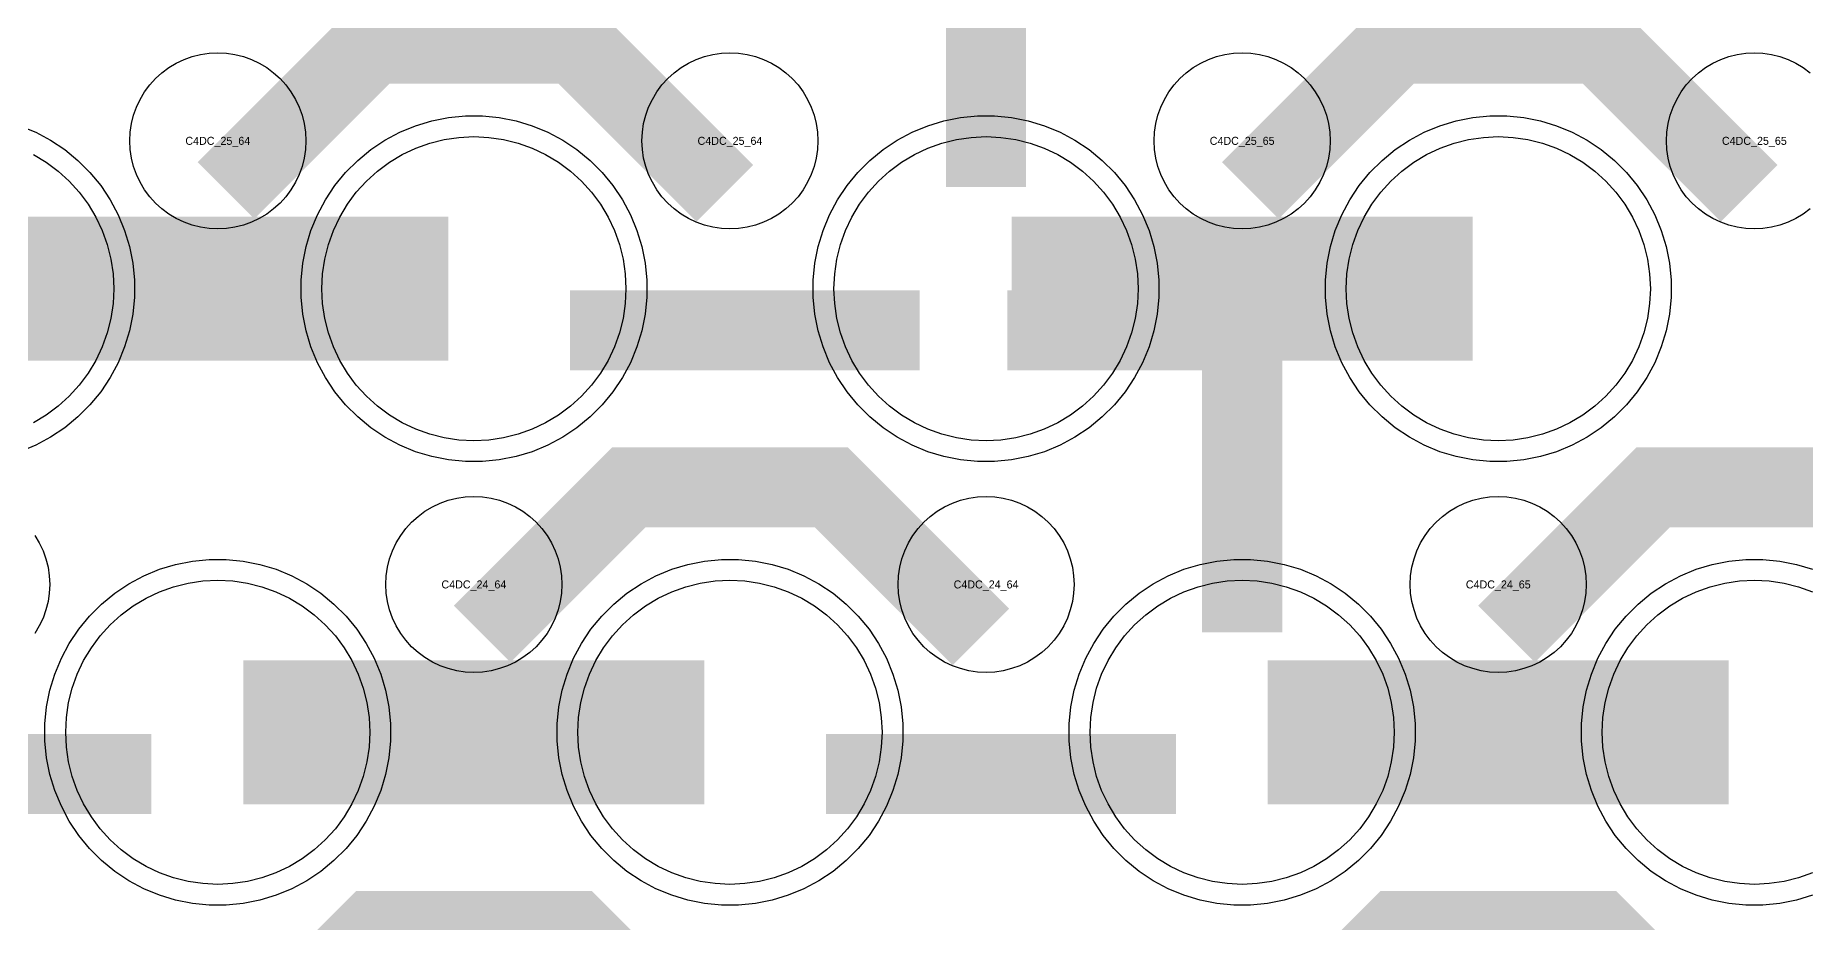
# Model space of a CAD drawing. Extents: x -11880 to 11880, y -14992 to 14992.
# Drawn here: x 8423 to 8976, y -11573 to -11296 of the extents above; entities that cross this region are included whole.
import ezdxf
from ezdxf.enums import TextEntityAlignment as Align

# ---------------------------------------------------------------- set-up
doc = ezdxf.new("R2010")
doc.units = 0
doc.header["$MEASUREMENT"] = 0
for name, color, linetype in [('GDS_775_DT_237', 138, 'CONTINUOUS'), ('RDL1_FS', 34, 'CONTINUOUS'), ('RDL_BS', 160, 'CONTINUOUS')]:
    doc.layers.add(name, color=color, linetype=linetype)

msp = doc.modelspace()

# ---------------------------------------------------------------- linework, layer by layer
at = {"layer": 'RDL1_FS', "color": 241, "true_color": 0xf7abae}
for points in [[(8560, -11422.969), (8555.343, -11422.74), (8550.732, -11422.056), (8546.209, -11420.924), (8541.819, -11419.352), (8537.605, -11417.36), (8533.605, -11414.962), (8529.86, -11412.184), (8526.406, -11409.054), (8523.276, -11405.6), (8520.498, -11401.855), (8518.1, -11397.855), (8516.108, -11393.641), (8514.536, -11389.251), (8513.404, -11384.728), (8512.72, -11380.117), (8512.491, -11375.46), (8512.72, -11370.803), (8513.404, -11366.192), (8514.536, -11361.669), (8516.108, -11357.279), (8518.1, -11353.065), (8520.498, -11349.065), (8523.276, -11345.32), (8526.406, -11341.866), (8529.86, -11338.736), (8533.605, -11335.958), (8537.605, -11333.56), (8541.819, -11331.568), (8546.209, -11329.996), (8550.732, -11328.864), (8555.343, -11328.18), (8560, -11327.951), (8564.657, -11328.18), (8569.268, -11328.864), (8573.791, -11329.996), (8578.181, -11331.568), (8582.395, -11333.56), (8586.395, -11335.958), (8590.14, -11338.736), (8593.594, -11341.866), (8596.724, -11345.32), (8599.502, -11349.065), (8601.9, -11353.065), (8603.892, -11357.279), (8605.464, -11361.669), (8606.596, -11366.192), (8607.28, -11370.803), (8607.509, -11375.46), (8607.28, -11380.117), (8606.596, -11384.728), (8605.464, -11389.251), (8603.892, -11393.641), (8601.9, -11397.855), (8599.502, -11401.855), (8596.724, -11405.6), (8593.594, -11409.054), (8590.14, -11412.184), (8586.395, -11414.962), (8582.395, -11417.36), (8578.181, -11419.352), (8573.791, -11420.924), (8569.268, -11422.056), (8564.657, -11422.74)], [(8720, -11422.969), (8715.343, -11422.74), (8710.732, -11422.056), (8706.209, -11420.924), (8701.819, -11419.352), (8697.605, -11417.36), (8693.605, -11414.962), (8689.86, -11412.184), (8686.406, -11409.054), (8683.276, -11405.6), (8680.498, -11401.855), (8678.1, -11397.855), (8676.108, -11393.641), (8674.536, -11389.251), (8673.404, -11384.728), (8672.72, -11380.117), (8672.491, -11375.46), (8672.72, -11370.803), (8673.404, -11366.192), (8674.536, -11361.669), (8676.108, -11357.279), (8678.1, -11353.065), (8680.498, -11349.065), (8683.276, -11345.32), (8686.406, -11341.866), (8689.86, -11338.736), (8693.605, -11335.958), (8697.605, -11333.56), (8701.819, -11331.568), (8706.209, -11329.996), (8710.732, -11328.864), (8715.343, -11328.18), (8720, -11327.951), (8724.657, -11328.18), (8729.268, -11328.864), (8733.791, -11329.996), (8738.181, -11331.568), (8742.395, -11333.56), (8746.395, -11335.958), (8750.14, -11338.736), (8753.594, -11341.866), (8756.724, -11345.32), (8759.502, -11349.065), (8761.9, -11353.065), (8763.892, -11357.279), (8765.464, -11361.669), (8766.596, -11366.192), (8767.28, -11370.803), (8767.509, -11375.46), (8767.28, -11380.117), (8766.596, -11384.728), (8765.464, -11389.251), (8763.892, -11393.641), (8761.9, -11397.855), (8759.502, -11401.855), (8756.724, -11405.6), (8753.594, -11409.054), (8750.14, -11412.184), (8746.395, -11414.962), (8742.395, -11417.36), (8738.181, -11419.352), (8733.791, -11420.924), (8729.268, -11422.056), (8724.657, -11422.74)], [(8880, -11422.969), (8875.343, -11422.74), (8870.732, -11422.056), (8866.209, -11420.924), (8861.819, -11419.352), (8857.605, -11417.36), (8853.605, -11414.962), (8849.86, -11412.184), (8846.406, -11409.054), (8843.276, -11405.6), (8840.498, -11401.855), (8838.1, -11397.855), (8836.108, -11393.641), (8834.536, -11389.251), (8833.404, -11384.728), (8832.72, -11380.117), (8832.491, -11375.46), (8832.72, -11370.803), (8833.404, -11366.192), (8834.536, -11361.669), (8836.108, -11357.279), (8838.1, -11353.065), (8840.498, -11349.065), (8843.276, -11345.32), (8846.406, -11341.866), (8849.86, -11338.736), (8853.605, -11335.958), (8857.605, -11333.56), (8861.819, -11331.568), (8866.209, -11329.996), (8870.732, -11328.864), (8875.343, -11328.18), (8880, -11327.951), (8884.657, -11328.18), (8889.268, -11328.864), (8893.791, -11329.996), (8898.181, -11331.568), (8902.395, -11333.56), (8906.395, -11335.958), (8910.14, -11338.736), (8913.594, -11341.866), (8916.724, -11345.32), (8919.502, -11349.065), (8921.9, -11353.065), (8923.892, -11357.279), (8925.464, -11361.669), (8926.596, -11366.192), (8927.28, -11370.803), (8927.509, -11375.46), (8927.28, -11380.117), (8926.596, -11384.728), (8925.464, -11389.251), (8923.892, -11393.641), (8921.9, -11397.855), (8919.502, -11401.855), (8916.724, -11405.6), (8913.594, -11409.054), (8910.14, -11412.184), (8906.395, -11414.962), (8902.395, -11417.36), (8898.181, -11419.352), (8893.791, -11420.924), (8889.268, -11422.056), (8884.657, -11422.74)], [(8480, -11561.534), (8475.343, -11561.305), (8470.732, -11560.621), (8466.209, -11559.489), (8461.819, -11557.917), (8457.605, -11555.925), (8453.605, -11553.527), (8449.86, -11550.749), (8446.406, -11547.619), (8443.276, -11544.165), (8440.498, -11540.42), (8438.1, -11536.42), (8436.108, -11532.206), (8434.536, -11527.816), (8433.404, -11523.293), (8432.72, -11518.682), (8432.491, -11514.025), (8432.72, -11509.368), (8433.404, -11504.757), (8434.536, -11500.234), (8436.108, -11495.844), (8438.1, -11491.63), (8440.498, -11487.63), (8443.276, -11483.885), (8446.406, -11480.431), (8449.86, -11477.301), (8453.605, -11474.523), (8457.605, -11472.125), (8461.819, -11470.133), (8466.209, -11468.561), (8470.732, -11467.429), (8475.343, -11466.745), (8480, -11466.516), (8484.657, -11466.745), (8489.268, -11467.429), (8493.791, -11468.561), (8498.181, -11470.133), (8502.395, -11472.125), (8506.395, -11474.523), (8510.14, -11477.301), (8513.594, -11480.431), (8516.724, -11483.885), (8519.502, -11487.63), (8521.9, -11491.63), (8523.892, -11495.844), (8525.464, -11500.234), (8526.596, -11504.757), (8527.28, -11509.368), (8527.509, -11514.025), (8527.28, -11518.682), (8526.596, -11523.293), (8525.464, -11527.816), (8523.892, -11532.206), (8521.9, -11536.42), (8519.502, -11540.42), (8516.724, -11544.165), (8513.594, -11547.619), (8510.14, -11550.749), (8506.395, -11553.527), (8502.395, -11555.925), (8498.181, -11557.917), (8493.791, -11559.489), (8489.268, -11560.621), (8484.657, -11561.305)], [(8640, -11561.534), (8635.343, -11561.305), (8630.732, -11560.621), (8626.209, -11559.489), (8621.819, -11557.917), (8617.605, -11555.925), (8613.605, -11553.527), (8609.86, -11550.749), (8606.406, -11547.619), (8603.276, -11544.165), (8600.498, -11540.42), (8598.1, -11536.42), (8596.108, -11532.206), (8594.536, -11527.816), (8593.404, -11523.293), (8592.72, -11518.682), (8592.491, -11514.025), (8592.72, -11509.368), (8593.404, -11504.757), (8594.536, -11500.234), (8596.108, -11495.844), (8598.1, -11491.63), (8600.498, -11487.63), (8603.276, -11483.885), (8606.406, -11480.431), (8609.86, -11477.301), (8613.605, -11474.523), (8617.605, -11472.125), (8621.819, -11470.133), (8626.209, -11468.561), (8630.732, -11467.429), (8635.343, -11466.745), (8640, -11466.516), (8644.657, -11466.745), (8649.268, -11467.429), (8653.791, -11468.561), (8658.181, -11470.133), (8662.395, -11472.125), (8666.395, -11474.523), (8670.14, -11477.301), (8673.594, -11480.431), (8676.724, -11483.885), (8679.502, -11487.63), (8681.9, -11491.63), (8683.892, -11495.844), (8685.464, -11500.234), (8686.596, -11504.757), (8687.28, -11509.368), (8687.509, -11514.025), (8687.28, -11518.682), (8686.596, -11523.293), (8685.464, -11527.816), (8683.892, -11532.206), (8681.9, -11536.42), (8679.502, -11540.42), (8676.724, -11544.165), (8673.594, -11547.619), (8670.14, -11550.749), (8666.395, -11553.527), (8662.395, -11555.925), (8658.181, -11557.917), (8653.791, -11559.489), (8649.268, -11560.621), (8644.657, -11561.305)], [(8800, -11561.534), (8795.343, -11561.305), (8790.732, -11560.621), (8786.209, -11559.489), (8781.819, -11557.917), (8777.605, -11555.925), (8773.605, -11553.527), (8769.86, -11550.749), (8766.406, -11547.619), (8763.276, -11544.165), (8760.498, -11540.42), (8758.1, -11536.42), (8756.108, -11532.206), (8754.536, -11527.816), (8753.404, -11523.293), (8752.72, -11518.682), (8752.491, -11514.025), (8752.72, -11509.368), (8753.404, -11504.757), (8754.536, -11500.234), (8756.108, -11495.844), (8758.1, -11491.63), (8760.498, -11487.63), (8763.276, -11483.885), (8766.406, -11480.431), (8769.86, -11477.301), (8773.605, -11474.523), (8777.605, -11472.125), (8781.819, -11470.133), (8786.209, -11468.561), (8790.732, -11467.429), (8795.343, -11466.745), (8800, -11466.516), (8804.657, -11466.745), (8809.268, -11467.429), (8813.791, -11468.561), (8818.181, -11470.133), (8822.395, -11472.125), (8826.395, -11474.523), (8830.14, -11477.301), (8833.594, -11480.431), (8836.724, -11483.885), (8839.502, -11487.63), (8841.9, -11491.63), (8843.892, -11495.844), (8845.464, -11500.234), (8846.596, -11504.757), (8847.28, -11509.368), (8847.509, -11514.025), (8847.28, -11518.682), (8846.596, -11523.293), (8845.464, -11527.816), (8843.892, -11532.206), (8841.9, -11536.42), (8839.502, -11540.42), (8836.724, -11544.165), (8833.594, -11547.619), (8830.14, -11550.749), (8826.395, -11553.527), (8822.395, -11555.925), (8818.181, -11557.917), (8813.791, -11559.489), (8809.268, -11560.621), (8804.657, -11561.305)]]:
    msp.add_lwpolyline(points, close=True, dxfattribs=at)
for points in [[(8422.395, -11333.56), (8426.395, -11335.958), (8430.14, -11338.736), (8433.594, -11341.866), (8436.724, -11345.32), (8439.502, -11349.065), (8441.9, -11353.065), (8443.892, -11357.279), (8445.464, -11361.669), (8446.596, -11366.192), (8447.28, -11370.803), (8447.509, -11375.46), (8447.28, -11380.117), (8446.596, -11384.728), (8445.464, -11389.251), (8443.892, -11393.641), (8441.9, -11397.855), (8439.502, -11401.855), (8436.724, -11405.6), (8433.594, -11409.054), (8430.14, -11412.184), (8426.395, -11414.962), (8422.395, -11417.36)], [(8978.181, -11557.917), (8973.791, -11559.489), (8969.268, -11560.621), (8964.657, -11561.305), (8960, -11561.534), (8955.343, -11561.305), (8950.732, -11560.621), (8946.209, -11559.489), (8941.819, -11557.917), (8937.605, -11555.925), (8933.605, -11553.527), (8929.86, -11550.749), (8926.406, -11547.619), (8923.276, -11544.165), (8920.498, -11540.42), (8918.1, -11536.42), (8916.108, -11532.206), (8914.536, -11527.816), (8913.404, -11523.293), (8912.72, -11518.682), (8912.491, -11514.025), (8912.72, -11509.368), (8913.404, -11504.757), (8914.536, -11500.234), (8916.108, -11495.844), (8918.1, -11491.63), (8920.498, -11487.63), (8923.276, -11483.885), (8926.406, -11480.431), (8929.86, -11477.301), (8933.605, -11474.523), (8937.605, -11472.125), (8941.819, -11470.133), (8946.209, -11468.561), (8950.732, -11467.429), (8955.343, -11466.745), (8960, -11466.516), (8964.657, -11466.745), (8969.268, -11467.429), (8973.791, -11468.561), (8978.181, -11470.133)]]:
    msp.add_lwpolyline(points, dxfattribs=at)
for points in [[(8408.002, -11375.46, 45, 45, 0), (8480.002, -11375.46, 45, 45, 0)], [(8480.002, -11375.46, 45, 45, 0), (8552.002, -11375.46, 45, 45, 0)], [(8728.002, -11375.46, 45, 45, 0), (8800.002, -11375.46, 45, 45, 0)], [(8800.002, -11375.46, 45, 45, 0), (8872.002, -11375.46, 45, 45, 0)], [(8488.002, -11514.025, 45, 45, 0), (8560.002, -11514.025, 45, 45, 0)], [(8560.002, -11514.025, 45, 45, 0), (8632.002, -11514.025, 45, 45, 0)], [(8808.002, -11514.025, 45, 45, 0), (8880.002, -11514.025, 45, 45, 0)], [(8880.002, -11514.025, 45, 45, 0), (8952.002, -11514.025, 45, 45, 0)]]:
    msp.add_lwpolyline(points, format="xyseb", dxfattribs=at)
at = {"layer": 'RDL_BS', "color": 241, "true_color": 0xf7abae}
for points in [[(8720, -11343.677, 25, 25, 0), (8720, -11236.9, 25, 25, 0)], [(8800, -11482.75, 25, 25, 0), (8800, -11375.973, 25, 25, 0)], [(8590.016, -11388.473, 25, 25, 0), (8699.281, -11388.473, 25, 25, 0)], [(8812.5, -11388.473, 25, 25, 0), (8726.667, -11388.473, 25, 25, 0)], [(8772.944, -11388.473, 25, 25, 0), (8731.74, -11388.473, 25, 25, 0)], [(8800, -11406.442, 25, 25, 0), (8800, -11452.062, 25, 25, 0)], [(8350.016, -11527.038, 25, 25, 0), (8459.281, -11527.038, 25, 25, 0)], [(8670.016, -11527.038, 25, 25, 0), (8779.281, -11527.038, 25, 25, 0)]]:
    msp.add_lwpolyline(points, format="xyseb", dxfattribs=at)
at = {"layer": 'RDL_BS'}
for points in [[(8720, -11267.369, 25, 25, 0), (8720, -11312.989, 25, 25, 0)], [(8482.562, -11344.774, 25, 25, 0), (8528.377, -11298.959, 25, 25, 0), (8561.93, -11298.959, 25, 25, 0)], [(8638.401, -11345.673, 25, 25, 0), (8591.687, -11298.959, 25, 25, 0), (8561.929, -11298.959, 25, 25, 0)], [(8802.562, -11344.774, 25, 25, 0), (8848.377, -11298.959, 25, 25, 0), (8881.93, -11298.959, 25, 25, 0)], [(8958.401, -11345.673, 25, 25, 0), (8911.687, -11298.959, 25, 25, 0), (8881.929, -11298.959, 25, 25, 0)], [(8562.562, -11483.339, 25, 25, 0), (8608.377, -11437.524, 25, 25, 0), (8641.93, -11437.524, 25, 25, 0)], [(8718.401, -11484.238, 25, 25, 0), (8671.687, -11437.524, 25, 25, 0), (8641.929, -11437.524, 25, 25, 0)], [(8882.562, -11483.339, 25, 25, 0), (8928.377, -11437.524, 25, 25, 0), (8961.93, -11437.524, 25, 25, 0)], [(9038.401, -11484.238, 25, 25, 0), (8991.687, -11437.524, 25, 25, 0), (8961.929, -11437.524, 25, 25, 0)], [(8482.562, -11621.904, 25, 25, 0), (8528.377, -11576.089, 25, 25, 0), (8561.93, -11576.089, 25, 25, 0)], [(8638.401, -11622.803, 25, 25, 0), (8591.687, -11576.089, 25, 25, 0), (8561.929, -11576.089, 25, 25, 0)], [(8802.562, -11621.904, 25, 25, 0), (8848.377, -11576.089, 25, 25, 0), (8881.93, -11576.089, 25, 25, 0)], [(8958.401, -11622.803, 25, 25, 0), (8911.687, -11576.089, 25, 25, 0), (8881.929, -11576.089, 25, 25, 0)]]:
    msp.add_lwpolyline(points, format="xyseb", dxfattribs=at)
for points in [[(8480, -11356.766), (8477.307, -11356.634), (8474.635, -11356.238), (8472.016, -11355.581), (8469.481, -11354.674), (8467.044, -11353.522), (8464.72, -11352.129), (8462.557, -11350.526), (8460.558, -11348.714), (8458.746, -11346.715), (8457.143, -11344.552), (8455.75, -11342.228), (8454.598, -11339.791), (8453.691, -11337.256), (8453.034, -11334.637), (8452.638, -11331.965), (8452.506, -11329.272), (8452.638, -11326.579), (8453.034, -11323.907), (8453.691, -11321.288), (8454.598, -11318.753), (8455.75, -11316.316), (8457.143, -11313.992), (8458.746, -11311.829), (8460.558, -11309.83), (8462.557, -11308.018), (8464.72, -11306.415), (8467.044, -11305.022), (8469.481, -11303.87), (8472.016, -11302.963), (8474.635, -11302.306), (8477.307, -11301.91), (8480, -11301.778), (8482.693, -11301.91), (8485.365, -11302.306), (8487.984, -11302.963), (8490.519, -11303.87), (8492.956, -11305.022), (8495.28, -11306.415), (8497.443, -11308.018), (8499.442, -11309.83), (8501.254, -11311.829), (8502.857, -11313.992), (8504.25, -11316.316), (8505.402, -11318.753), (8506.309, -11321.288), (8506.966, -11323.907), (8507.362, -11326.579), (8507.494, -11329.272), (8507.362, -11331.965), (8506.966, -11334.637), (8506.309, -11337.256), (8505.402, -11339.791), (8504.25, -11342.228), (8502.857, -11344.552), (8501.254, -11346.715), (8499.442, -11348.714), (8497.443, -11350.526), (8495.28, -11352.129), (8492.956, -11353.522), (8490.519, -11354.674), (8487.984, -11355.581), (8485.365, -11356.238), (8482.693, -11356.634)], [(8640, -11356.766), (8637.307, -11356.634), (8634.635, -11356.238), (8632.016, -11355.581), (8629.481, -11354.674), (8627.044, -11353.522), (8624.72, -11352.129), (8622.557, -11350.526), (8620.558, -11348.714), (8618.746, -11346.715), (8617.143, -11344.552), (8615.75, -11342.228), (8614.598, -11339.791), (8613.691, -11337.256), (8613.034, -11334.637), (8612.638, -11331.965), (8612.506, -11329.272), (8612.638, -11326.579), (8613.034, -11323.907), (8613.691, -11321.288), (8614.598, -11318.753), (8615.75, -11316.316), (8617.143, -11313.992), (8618.746, -11311.829), (8620.558, -11309.83), (8622.557, -11308.018), (8624.72, -11306.415), (8627.044, -11305.022), (8629.481, -11303.87), (8632.016, -11302.963), (8634.635, -11302.306), (8637.307, -11301.91), (8640, -11301.778), (8642.693, -11301.91), (8645.365, -11302.306), (8647.984, -11302.963), (8650.519, -11303.87), (8652.956, -11305.022), (8655.28, -11306.415), (8657.443, -11308.018), (8659.442, -11309.83), (8661.254, -11311.829), (8662.857, -11313.992), (8664.25, -11316.316), (8665.402, -11318.753), (8666.309, -11321.288), (8666.966, -11323.907), (8667.362, -11326.579), (8667.494, -11329.272), (8667.362, -11331.965), (8666.966, -11334.637), (8666.309, -11337.256), (8665.402, -11339.791), (8664.25, -11342.228), (8662.857, -11344.552), (8661.254, -11346.715), (8659.442, -11348.714), (8657.443, -11350.526), (8655.28, -11352.129), (8652.956, -11353.522), (8650.519, -11354.674), (8647.984, -11355.581), (8645.365, -11356.238), (8642.693, -11356.634)], [(8800, -11356.766), (8797.307, -11356.634), (8794.635, -11356.238), (8792.016, -11355.581), (8789.481, -11354.674), (8787.044, -11353.522), (8784.72, -11352.129), (8782.557, -11350.526), (8780.558, -11348.714), (8778.746, -11346.715), (8777.143, -11344.552), (8775.75, -11342.228), (8774.598, -11339.791), (8773.691, -11337.256), (8773.034, -11334.637), (8772.638, -11331.965), (8772.506, -11329.272), (8772.638, -11326.579), (8773.034, -11323.907), (8773.691, -11321.288), (8774.598, -11318.753), (8775.75, -11316.316), (8777.143, -11313.992), (8778.746, -11311.829), (8780.558, -11309.83), (8782.557, -11308.018), (8784.72, -11306.415), (8787.044, -11305.022), (8789.481, -11303.87), (8792.016, -11302.963), (8794.635, -11302.306), (8797.307, -11301.91), (8800, -11301.778), (8802.693, -11301.91), (8805.365, -11302.306), (8807.984, -11302.963), (8810.519, -11303.87), (8812.956, -11305.022), (8815.28, -11306.415), (8817.443, -11308.018), (8819.442, -11309.83), (8821.254, -11311.829), (8822.857, -11313.992), (8824.25, -11316.316), (8825.402, -11318.753), (8826.309, -11321.288), (8826.966, -11323.907), (8827.362, -11326.579), (8827.494, -11329.272), (8827.362, -11331.965), (8826.966, -11334.637), (8826.309, -11337.256), (8825.402, -11339.791), (8824.25, -11342.228), (8822.857, -11344.552), (8821.254, -11346.715), (8819.442, -11348.714), (8817.443, -11350.526), (8815.28, -11352.129), (8812.956, -11353.522), (8810.519, -11354.674), (8807.984, -11355.581), (8805.365, -11356.238), (8802.693, -11356.634)], [(8560, -11495.331), (8557.307, -11495.199), (8554.635, -11494.803), (8552.016, -11494.146), (8549.481, -11493.239), (8547.044, -11492.087), (8544.72, -11490.694), (8542.557, -11489.091), (8540.558, -11487.279), (8538.746, -11485.28), (8537.143, -11483.117), (8535.75, -11480.793), (8534.598, -11478.356), (8533.691, -11475.821), (8533.034, -11473.202), (8532.638, -11470.53), (8532.506, -11467.837), (8532.638, -11465.144), (8533.034, -11462.472), (8533.691, -11459.853), (8534.598, -11457.318), (8535.75, -11454.881), (8537.143, -11452.557), (8538.746, -11450.394), (8540.558, -11448.395), (8542.557, -11446.583), (8544.72, -11444.98), (8547.044, -11443.587), (8549.481, -11442.435), (8552.016, -11441.528), (8554.635, -11440.871), (8557.307, -11440.475), (8560, -11440.343), (8562.693, -11440.475), (8565.365, -11440.871), (8567.984, -11441.528), (8570.519, -11442.435), (8572.956, -11443.587), (8575.28, -11444.98), (8577.443, -11446.583), (8579.442, -11448.395), (8581.254, -11450.394), (8582.857, -11452.557), (8584.25, -11454.881), (8585.402, -11457.318), (8586.309, -11459.853), (8586.966, -11462.472), (8587.362, -11465.144), (8587.494, -11467.837), (8587.362, -11470.53), (8586.966, -11473.202), (8586.309, -11475.821), (8585.402, -11478.356), (8584.25, -11480.793), (8582.857, -11483.117), (8581.254, -11485.28), (8579.442, -11487.279), (8577.443, -11489.091), (8575.28, -11490.694), (8572.956, -11492.087), (8570.519, -11493.239), (8567.984, -11494.146), (8565.365, -11494.803), (8562.693, -11495.199)], [(8720, -11495.331), (8717.307, -11495.199), (8714.635, -11494.803), (8712.016, -11494.146), (8709.481, -11493.239), (8707.044, -11492.087), (8704.72, -11490.694), (8702.557, -11489.091), (8700.558, -11487.279), (8698.746, -11485.28), (8697.143, -11483.117), (8695.75, -11480.793), (8694.598, -11478.356), (8693.691, -11475.821), (8693.034, -11473.202), (8692.638, -11470.53), (8692.506, -11467.837), (8692.638, -11465.144), (8693.034, -11462.472), (8693.691, -11459.853), (8694.598, -11457.318), (8695.75, -11454.881), (8697.143, -11452.557), (8698.746, -11450.394), (8700.558, -11448.395), (8702.557, -11446.583), (8704.72, -11444.98), (8707.044, -11443.587), (8709.481, -11442.435), (8712.016, -11441.528), (8714.635, -11440.871), (8717.307, -11440.475), (8720, -11440.343), (8722.693, -11440.475), (8725.365, -11440.871), (8727.984, -11441.528), (8730.519, -11442.435), (8732.956, -11443.587), (8735.28, -11444.98), (8737.443, -11446.583), (8739.442, -11448.395), (8741.254, -11450.394), (8742.857, -11452.557), (8744.25, -11454.881), (8745.402, -11457.318), (8746.309, -11459.853), (8746.966, -11462.472), (8747.362, -11465.144), (8747.494, -11467.837), (8747.362, -11470.53), (8746.966, -11473.202), (8746.309, -11475.821), (8745.402, -11478.356), (8744.25, -11480.793), (8742.857, -11483.117), (8741.254, -11485.28), (8739.442, -11487.279), (8737.443, -11489.091), (8735.28, -11490.694), (8732.956, -11492.087), (8730.519, -11493.239), (8727.984, -11494.146), (8725.365, -11494.803), (8722.693, -11495.199)], [(8880, -11495.331), (8877.307, -11495.199), (8874.635, -11494.803), (8872.016, -11494.146), (8869.481, -11493.239), (8867.044, -11492.087), (8864.72, -11490.694), (8862.557, -11489.091), (8860.558, -11487.279), (8858.746, -11485.28), (8857.143, -11483.117), (8855.75, -11480.793), (8854.598, -11478.356), (8853.691, -11475.821), (8853.034, -11473.202), (8852.638, -11470.53), (8852.506, -11467.837), (8852.638, -11465.144), (8853.034, -11462.472), (8853.691, -11459.853), (8854.598, -11457.318), (8855.75, -11454.881), (8857.143, -11452.557), (8858.746, -11450.394), (8860.558, -11448.395), (8862.557, -11446.583), (8864.72, -11444.98), (8867.044, -11443.587), (8869.481, -11442.435), (8872.016, -11441.528), (8874.635, -11440.871), (8877.307, -11440.475), (8880, -11440.343), (8882.693, -11440.475), (8885.365, -11440.871), (8887.984, -11441.528), (8890.519, -11442.435), (8892.956, -11443.587), (8895.28, -11444.98), (8897.443, -11446.583), (8899.442, -11448.395), (8901.254, -11450.394), (8902.857, -11452.557), (8904.25, -11454.881), (8905.402, -11457.318), (8906.309, -11459.853), (8906.966, -11462.472), (8907.362, -11465.144), (8907.494, -11467.837), (8907.362, -11470.53), (8906.966, -11473.202), (8906.309, -11475.821), (8905.402, -11478.356), (8904.25, -11480.793), (8902.857, -11483.117), (8901.254, -11485.28), (8899.442, -11487.279), (8897.443, -11489.091), (8895.28, -11490.694), (8892.956, -11492.087), (8890.519, -11493.239), (8887.984, -11494.146), (8885.365, -11494.803), (8882.693, -11495.199)]]:
    msp.add_lwpolyline(points, close=True, dxfattribs=at)
for points in [[(8977.443, -11350.526), (8975.28, -11352.129), (8972.956, -11353.522), (8970.519, -11354.674), (8967.984, -11355.581), (8965.365, -11356.238), (8962.693, -11356.634), (8960, -11356.766), (8957.307, -11356.634), (8954.635, -11356.238), (8952.016, -11355.581), (8949.481, -11354.674), (8947.044, -11353.522), (8944.72, -11352.129), (8942.557, -11350.526), (8940.558, -11348.714), (8938.746, -11346.715), (8937.143, -11344.552), (8935.75, -11342.228), (8934.598, -11339.791), (8933.691, -11337.256), (8933.034, -11334.637), (8932.638, -11331.965), (8932.506, -11329.272), (8932.638, -11326.579), (8933.034, -11323.907), (8933.691, -11321.288), (8934.598, -11318.753), (8935.75, -11316.316), (8937.143, -11313.992), (8938.746, -11311.829), (8940.558, -11309.83), (8942.557, -11308.018), (8944.72, -11306.415), (8947.044, -11305.022), (8949.481, -11303.87), (8952.016, -11302.963), (8954.635, -11302.306), (8957.307, -11301.91), (8960, -11301.778), (8962.693, -11301.91), (8965.365, -11302.306), (8967.984, -11302.963), (8970.519, -11303.87), (8972.956, -11305.022), (8975.28, -11306.415), (8977.443, -11308.018)], [(8422.857, -11452.557), (8424.25, -11454.881), (8425.402, -11457.318), (8426.309, -11459.853), (8426.966, -11462.472), (8427.362, -11465.144), (8427.494, -11467.837), (8427.362, -11470.53), (8426.966, -11473.202), (8426.309, -11475.821), (8425.402, -11478.356), (8424.25, -11480.793), (8422.857, -11483.117)]]:
    msp.add_lwpolyline(points, dxfattribs=at)
at = {"layer": 'RDL_BS', "color": 241, "true_color": 0xf7abae}
for points in [[(8418.205, -11324.554), (8423.115, -11326.585), (8427.777, -11329.077), (8432.191, -11332.024), (8436.292, -11335.386), (8440.074, -11339.168), (8443.436, -11343.269), (8446.383, -11347.683), (8448.875, -11352.345), (8450.906, -11357.255), (8452.437, -11362.295), (8453.483, -11367.522), (8454, -11372.816), (8454, -11378.104), (8453.483, -11383.398), (8452.437, -11388.625), (8450.906, -11393.665), (8448.875, -11398.575), (8446.383, -11403.237), (8443.436, -11407.651), (8440.074, -11411.752), (8436.292, -11415.534), (8432.191, -11418.896), (8427.777, -11421.843), (8423.115, -11424.335), (8418.205, -11426.366)], [(8978.205, -11564.931), (8973.165, -11566.462), (8967.938, -11567.508), (8962.644, -11568.025), (8957.356, -11568.025), (8952.062, -11567.508), (8946.835, -11566.462), (8941.795, -11564.931), (8936.885, -11562.9), (8932.223, -11560.408), (8927.809, -11557.461), (8923.708, -11554.099), (8919.926, -11550.317), (8916.564, -11546.216), (8913.617, -11541.802), (8911.125, -11537.14), (8909.094, -11532.23), (8907.563, -11527.19), (8906.517, -11521.963), (8906, -11516.669), (8906, -11511.381), (8906.517, -11506.087), (8907.563, -11500.86), (8909.094, -11495.82), (8911.125, -11490.91), (8913.617, -11486.248), (8916.564, -11481.834), (8919.926, -11477.733), (8923.708, -11473.951), (8927.809, -11470.589), (8932.223, -11467.642), (8936.885, -11465.15), (8941.795, -11463.119), (8946.835, -11461.588), (8952.062, -11460.542), (8957.356, -11460.025), (8962.644, -11460.025), (8967.938, -11460.542), (8973.165, -11461.588), (8978.205, -11463.119)]]:
    msp.add_lwpolyline(points, dxfattribs=at)
for points in [[(8557.356, -11429.46), (8552.062, -11428.943), (8546.835, -11427.897), (8541.795, -11426.366), (8536.885, -11424.335), (8532.223, -11421.843), (8527.809, -11418.896), (8523.708, -11415.534), (8519.926, -11411.752), (8516.564, -11407.651), (8513.617, -11403.237), (8511.125, -11398.575), (8509.094, -11393.665), (8507.563, -11388.625), (8506.517, -11383.398), (8506, -11378.104), (8506, -11372.816), (8506.517, -11367.522), (8507.563, -11362.295), (8509.094, -11357.255), (8511.125, -11352.345), (8513.617, -11347.683), (8516.564, -11343.269), (8519.926, -11339.168), (8523.708, -11335.386), (8527.809, -11332.024), (8532.223, -11329.077), (8536.885, -11326.585), (8541.795, -11324.554), (8546.835, -11323.023), (8552.062, -11321.977), (8557.356, -11321.46), (8562.644, -11321.46), (8567.938, -11321.977), (8573.165, -11323.023), (8578.205, -11324.554), (8583.115, -11326.585), (8587.777, -11329.077), (8592.191, -11332.024), (8596.292, -11335.386), (8600.074, -11339.168), (8603.436, -11343.269), (8606.383, -11347.683), (8608.875, -11352.345), (8610.906, -11357.255), (8612.437, -11362.295), (8613.483, -11367.522), (8614, -11372.816), (8614, -11378.104), (8613.483, -11383.398), (8612.437, -11388.625), (8610.906, -11393.665), (8608.875, -11398.575), (8606.383, -11403.237), (8603.436, -11407.651), (8600.074, -11411.752), (8596.292, -11415.534), (8592.191, -11418.896), (8587.777, -11421.843), (8583.115, -11424.335), (8578.205, -11426.366), (8573.165, -11427.897), (8567.938, -11428.943), (8562.644, -11429.46)], [(8717.356, -11429.46), (8712.062, -11428.943), (8706.835, -11427.897), (8701.795, -11426.366), (8696.885, -11424.335), (8692.223, -11421.843), (8687.809, -11418.896), (8683.708, -11415.534), (8679.926, -11411.752), (8676.564, -11407.651), (8673.617, -11403.237), (8671.125, -11398.575), (8669.094, -11393.665), (8667.563, -11388.625), (8666.517, -11383.398), (8666, -11378.104), (8666, -11372.816), (8666.517, -11367.522), (8667.563, -11362.295), (8669.094, -11357.255), (8671.125, -11352.345), (8673.617, -11347.683), (8676.564, -11343.269), (8679.926, -11339.168), (8683.708, -11335.386), (8687.809, -11332.024), (8692.223, -11329.077), (8696.885, -11326.585), (8701.795, -11324.554), (8706.835, -11323.023), (8712.062, -11321.977), (8717.356, -11321.46), (8722.644, -11321.46), (8727.938, -11321.977), (8733.165, -11323.023), (8738.205, -11324.554), (8743.115, -11326.585), (8747.777, -11329.077), (8752.191, -11332.024), (8756.292, -11335.386), (8760.074, -11339.168), (8763.436, -11343.269), (8766.383, -11347.683), (8768.875, -11352.345), (8770.906, -11357.255), (8772.437, -11362.295), (8773.483, -11367.522), (8774, -11372.816), (8774, -11378.104), (8773.483, -11383.398), (8772.437, -11388.625), (8770.906, -11393.665), (8768.875, -11398.575), (8766.383, -11403.237), (8763.436, -11407.651), (8760.074, -11411.752), (8756.292, -11415.534), (8752.191, -11418.896), (8747.777, -11421.843), (8743.115, -11424.335), (8738.205, -11426.366), (8733.165, -11427.897), (8727.938, -11428.943), (8722.644, -11429.46)], [(8877.356, -11429.46), (8872.062, -11428.943), (8866.835, -11427.897), (8861.795, -11426.366), (8856.885, -11424.335), (8852.223, -11421.843), (8847.809, -11418.896), (8843.708, -11415.534), (8839.926, -11411.752), (8836.564, -11407.651), (8833.617, -11403.237), (8831.125, -11398.575), (8829.094, -11393.665), (8827.563, -11388.625), (8826.517, -11383.398), (8826, -11378.104), (8826, -11372.816), (8826.517, -11367.522), (8827.563, -11362.295), (8829.094, -11357.255), (8831.125, -11352.345), (8833.617, -11347.683), (8836.564, -11343.269), (8839.926, -11339.168), (8843.708, -11335.386), (8847.809, -11332.024), (8852.223, -11329.077), (8856.885, -11326.585), (8861.795, -11324.554), (8866.835, -11323.023), (8872.062, -11321.977), (8877.356, -11321.46), (8882.644, -11321.46), (8887.938, -11321.977), (8893.165, -11323.023), (8898.205, -11324.554), (8903.115, -11326.585), (8907.777, -11329.077), (8912.191, -11332.024), (8916.292, -11335.386), (8920.074, -11339.168), (8923.436, -11343.269), (8926.383, -11347.683), (8928.875, -11352.345), (8930.906, -11357.255), (8932.437, -11362.295), (8933.483, -11367.522), (8934, -11372.816), (8934, -11378.104), (8933.483, -11383.398), (8932.437, -11388.625), (8930.906, -11393.665), (8928.875, -11398.575), (8926.383, -11403.237), (8923.436, -11407.651), (8920.074, -11411.752), (8916.292, -11415.534), (8912.191, -11418.896), (8907.777, -11421.843), (8903.115, -11424.335), (8898.205, -11426.366), (8893.165, -11427.897), (8887.938, -11428.943), (8882.644, -11429.46)], [(8477.356, -11568.025), (8472.062, -11567.508), (8466.835, -11566.462), (8461.795, -11564.931), (8456.885, -11562.9), (8452.223, -11560.408), (8447.809, -11557.461), (8443.708, -11554.099), (8439.926, -11550.317), (8436.564, -11546.216), (8433.617, -11541.802), (8431.125, -11537.14), (8429.094, -11532.23), (8427.563, -11527.19), (8426.517, -11521.963), (8426, -11516.669), (8426, -11511.381), (8426.517, -11506.087), (8427.563, -11500.86), (8429.094, -11495.82), (8431.125, -11490.91), (8433.617, -11486.248), (8436.564, -11481.834), (8439.926, -11477.733), (8443.708, -11473.951), (8447.809, -11470.589), (8452.223, -11467.642), (8456.885, -11465.15), (8461.795, -11463.119), (8466.835, -11461.588), (8472.062, -11460.542), (8477.356, -11460.025), (8482.644, -11460.025), (8487.938, -11460.542), (8493.165, -11461.588), (8498.205, -11463.119), (8503.115, -11465.15), (8507.777, -11467.642), (8512.191, -11470.589), (8516.292, -11473.951), (8520.074, -11477.733), (8523.436, -11481.834), (8526.383, -11486.248), (8528.875, -11490.91), (8530.906, -11495.82), (8532.437, -11500.86), (8533.483, -11506.087), (8534, -11511.381), (8534, -11516.669), (8533.483, -11521.963), (8532.437, -11527.19), (8530.906, -11532.23), (8528.875, -11537.14), (8526.383, -11541.802), (8523.436, -11546.216), (8520.074, -11550.317), (8516.292, -11554.099), (8512.191, -11557.461), (8507.777, -11560.408), (8503.115, -11562.9), (8498.205, -11564.931), (8493.165, -11566.462), (8487.938, -11567.508), (8482.644, -11568.025)], [(8637.356, -11568.025), (8632.062, -11567.508), (8626.835, -11566.462), (8621.795, -11564.931), (8616.885, -11562.9), (8612.223, -11560.408), (8607.809, -11557.461), (8603.708, -11554.099), (8599.926, -11550.317), (8596.564, -11546.216), (8593.617, -11541.802), (8591.125, -11537.14), (8589.094, -11532.23), (8587.563, -11527.19), (8586.517, -11521.963), (8586, -11516.669), (8586, -11511.381), (8586.517, -11506.087), (8587.563, -11500.86), (8589.094, -11495.82), (8591.125, -11490.91), (8593.617, -11486.248), (8596.564, -11481.834), (8599.926, -11477.733), (8603.708, -11473.951), (8607.809, -11470.589), (8612.223, -11467.642), (8616.885, -11465.15), (8621.795, -11463.119), (8626.835, -11461.588), (8632.062, -11460.542), (8637.356, -11460.025), (8642.644, -11460.025), (8647.938, -11460.542), (8653.165, -11461.588), (8658.205, -11463.119), (8663.115, -11465.15), (8667.777, -11467.642), (8672.191, -11470.589), (8676.292, -11473.951), (8680.074, -11477.733), (8683.436, -11481.834), (8686.383, -11486.248), (8688.875, -11490.91), (8690.906, -11495.82), (8692.437, -11500.86), (8693.483, -11506.087), (8694, -11511.381), (8694, -11516.669), (8693.483, -11521.963), (8692.437, -11527.19), (8690.906, -11532.23), (8688.875, -11537.14), (8686.383, -11541.802), (8683.436, -11546.216), (8680.074, -11550.317), (8676.292, -11554.099), (8672.191, -11557.461), (8667.777, -11560.408), (8663.115, -11562.9), (8658.205, -11564.931), (8653.165, -11566.462), (8647.938, -11567.508), (8642.644, -11568.025)], [(8797.356, -11568.025), (8792.062, -11567.508), (8786.835, -11566.462), (8781.795, -11564.931), (8776.885, -11562.9), (8772.223, -11560.408), (8767.809, -11557.461), (8763.708, -11554.099), (8759.926, -11550.317), (8756.564, -11546.216), (8753.617, -11541.802), (8751.125, -11537.14), (8749.094, -11532.23), (8747.563, -11527.19), (8746.517, -11521.963), (8746, -11516.669), (8746, -11511.381), (8746.517, -11506.087), (8747.563, -11500.86), (8749.094, -11495.82), (8751.125, -11490.91), (8753.617, -11486.248), (8756.564, -11481.834), (8759.926, -11477.733), (8763.708, -11473.951), (8767.809, -11470.589), (8772.223, -11467.642), (8776.885, -11465.15), (8781.795, -11463.119), (8786.835, -11461.588), (8792.062, -11460.542), (8797.356, -11460.025), (8802.644, -11460.025), (8807.938, -11460.542), (8813.165, -11461.588), (8818.205, -11463.119), (8823.115, -11465.15), (8827.777, -11467.642), (8832.191, -11470.589), (8836.292, -11473.951), (8840.074, -11477.733), (8843.436, -11481.834), (8846.383, -11486.248), (8848.875, -11490.91), (8850.906, -11495.82), (8852.437, -11500.86), (8853.483, -11506.087), (8854, -11511.381), (8854, -11516.669), (8853.483, -11521.963), (8852.437, -11527.19), (8850.906, -11532.23), (8848.875, -11537.14), (8846.383, -11541.802), (8843.436, -11546.216), (8840.074, -11550.317), (8836.292, -11554.099), (8832.191, -11557.461), (8827.777, -11560.408), (8823.115, -11562.9), (8818.205, -11564.931), (8813.165, -11566.462), (8807.938, -11567.508), (8802.644, -11568.025)]]:
    msp.add_lwpolyline(points, close=True, dxfattribs=at)

# ---------------------------------------------------------------- texts
at = {"layer": 'GDS_775_DT_237'}
for s, p in [('C4DC_25_64', (8480, -11329.272)), ('C4DC_25_64', (8480, -11329.272)), ('C4DC_25_64', (8640, -11329.272)), ('C4DC_25_64', (8640, -11329.272)), ('C4DC_25_65', (8800, -11329.272)), ('C4DC_25_65', (8800, -11329.272)), ('C4DC_25_65', (8960, -11329.272)), ('C4DC_25_65', (8960, -11329.272)), ('C4DC_24_64', (8560, -11467.837)), ('C4DC_24_64', (8560, -11467.837)), ('C4DC_24_64', (8720, -11467.837)), ('C4DC_24_64', (8720, -11467.837)), ('C4DC_24_65', (8880, -11467.837)), ('C4DC_24_65', (8880, -11467.837))]:
    msp.add_text(s, height=2.5, dxfattribs=at).set_placement(p, align=Align.MIDDLE_CENTER)

doc.saveas('drawing.dxf')
